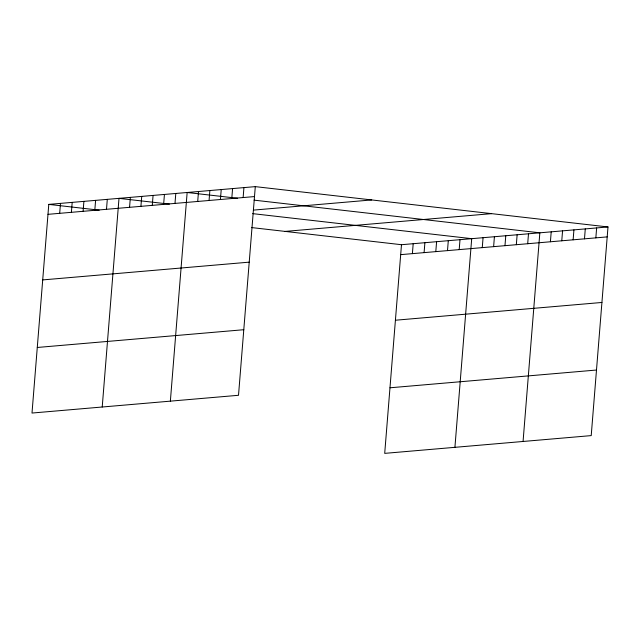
<?xml version="1.0" encoding="UTF-8"?>
<svg xmlns="http://www.w3.org/2000/svg" width="640" height="640" viewBox="0 0 640 640"><rect width="100%" height="100%" fill="white"/><g stroke="black" fill="none" stroke-linecap="round" stroke-linejoin="round"><path stroke-width="0.96" d="M255.296 186.632L48.784 204.392L32 413.048L238.512 395.288L255.296 186.632L608 226.952L591.216 435.608L384.704 453.368L401.488 244.712L608 226.952M59.688 213.328L60.488 203.392M71.392 212.32L72.192 202.384M83.096 211.312L83.896 201.376M94.8 210.312L95.6 200.368M106.496 209.304L107.296 199.36M102.216 407.008L119 198.36L169.44 204.12M129.56 207.32L130.36 197.384M140.92 206.344L141.72 196.4M152.272 205.368L153.072 195.424M163.632 204.392L164.432 194.448M174.992 203.416L175.792 193.472M170.36 401.152L187.152 192.496L237.584 198.264M197.704 201.456L198.504 191.52M209.064 200.48L209.864 190.544M220.424 199.504L221.224 189.568M231.784 198.528L232.584 188.592M243.136 197.552L243.936 187.616M412.392 253.648L413.192 243.704M424.096 252.64L424.896 242.696M435.8 251.632L436.6 241.696M447.496 250.624L448.296 240.688M459.2 249.616L460 239.68M454.92 447.328L471.704 238.672L252.664 213.632M482.264 247.632L483.064 237.696M493.624 246.656L494.416 236.72M504.976 245.68L505.776 235.744M516.336 244.704L517.136 234.768M527.696 243.728L528.496 233.792M523.064 441.464L539.848 232.816L254.072 200.144M550.408 241.776L551.208 231.84M561.768 240.8L562.568 230.856M573.128 239.824L573.928 229.88M584.488 238.848L585.28 228.904M595.84 237.864L596.64 227.928M47.992 214.336L254.496 196.576M253.376 210.112L371.688 199.944M285.096 231.408L491.608 213.648M42.712 279.912L249.224 262.152M400.688 254.648L607.2 236.888M37.28 347.472L243.784 329.712M395.416 320.224L601.928 302.464M389.976 387.792L596.488 370.032M48.784 204.392L99.224 210.16M251.52 227.568L401.488 244.712"/></g></svg>
